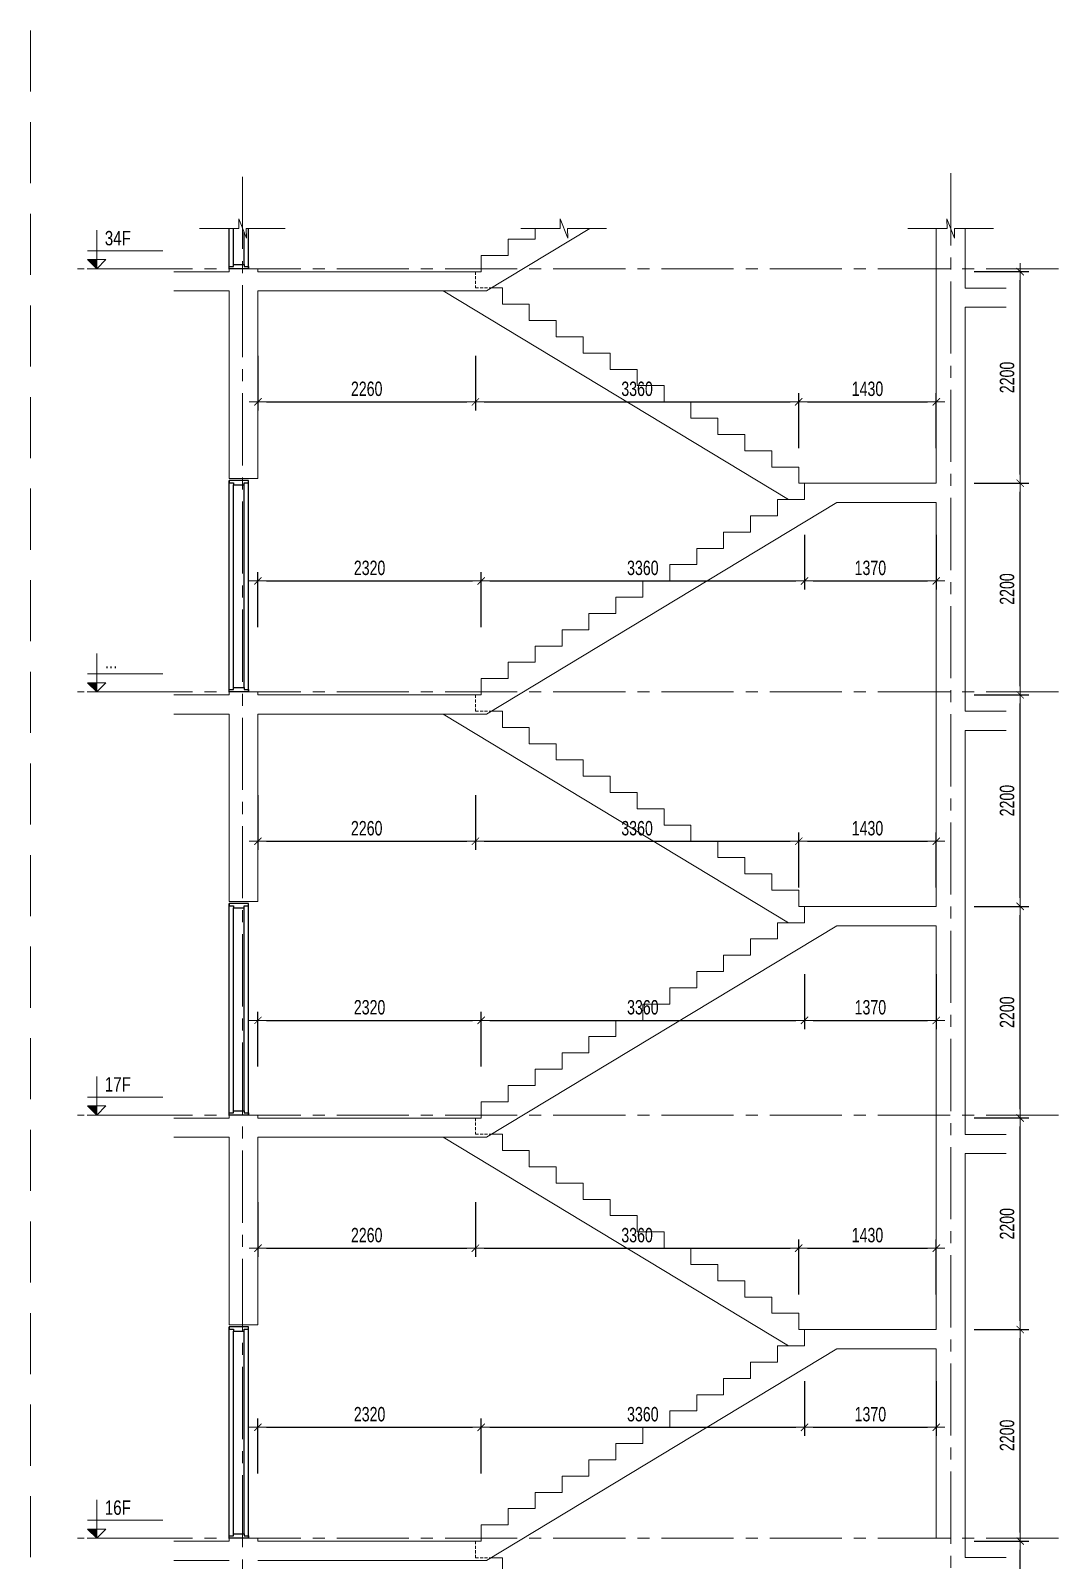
# Model space of a CAD drawing. Header units: millimetres. Extents: x -179076 to 85149, y -28646 to 38481.
# Drawn here: x 31618 to 42300, y -10953 to 4954 of the extents above; entities that cross this region are included whole.
import ezdxf

# ---------------------------------------------------------------- set-up
doc = ezdxf.new("R2010")
doc.units = ezdxf.units.MM
doc.linetypes.add('CENTER2', pattern=[1.125, 0.75, -0.125, 0.125, -0.125])
doc.linetypes.add('HIDDEN2', pattern=[4.7625, 3.175, -1.5875])
doc.layers.get('Defpoints').update_dxf_attribs({"color": 151, "lineweight": 9})
doc.layers.add('A-DOOR', color=4, linetype='Continuous')
doc.layers.add('DOOR', color=4, linetype='Continuous')
for name, color, linetype, lineweight in [('NDC_S_ANNO', 7, 'Continuous', 20), ('NDC_S_AXIS', 5, 'CENTER2', 13), ('NDC_S_CONTINUOUS', 3, 'Continuous', 20), ('NDC_S_DIM', 1, 'Continuous', 15), ('NDC_S_HIDDEN', 8, 'HIDDEN2', 13), ('NDC_S_SLAB', 2, 'Continuous', 20), ('NDC_S_SYMBOL', 1, 'Continuous', 15), ('NDC_S_TEXT SYMBOL', 7, 'Continuous', 20), ('NDC_S_VN TEXT', 7, 'Continuous', 20)]:
    doc.layers.add(name, color=color, linetype=linetype, lineweight=lineweight)
doc.styles.add('NDC_ANNO', font='', dxfattribs={"width": 0.8})
doc.styles.add('NDC_DIM', font='', dxfattribs={"width": 0.75})
doc.styles.get('NDC_ANNO').set_extended_font_data('Dotum')
doc.styles.get('NDC_DIM').set_extended_font_data('Dotum')
doc.dimstyles.new('NDC_dim_60', dxfattribs={"dimscale": 60, "dimtxt": 2.5, "dimasz": 1.5, "dimexe": 1.5, "dimexo": 2.5, "dimgap": 1, "dimtad": 1, "dimdec": 0, "dimzin": 0, "dimdsep": 46, "dimtxsty": 'NDC_DIM', "dimblk": 'DIMMARK', "dimcen": 0.09, "dimdle": 1.2, "dimclrd": 1, "dimclre": 1, "dimclrt": 3, "dimadec": 0, "dimazin": 0, "dimtfac": 1, "dimtdec": 0, "dimtix": 1, "dimtofl": 0, "dimtmove": 0, "dimatfit": 3, "dimfxl": 8, "dimfxlon": 1, "dimtolj": 1, "dimtzin": 0, "dimarcsym": 0})

# ---------------------------------------------------------------- blocks, each defined once
blk = doc.blocks.new('X-SECTION-2$0$X-SEC-DOO2')
at = {"layer": 'A-DOOR'}
for p, q in [((41976, 101972), (41976, 104172)), ((42021, 102017), (42021, 104127)), ((42131, 102017), (42131, 104127)), ((42176, 101972), (42176, 104172))]:
    blk.add_line(p, q, dxfattribs=at)
for points in [[(41976, 104172), (41976, 104147), (42021, 104147), (42021, 104127), (42131, 104127), (42131, 104147), (42176, 104147), (42176, 104172)], [(41976, 101972), (41976, 101997), (42021, 101997), (42021, 102017), (42131, 102017), (42131, 101997), (42176, 101997), (42176, 101972)]]:
    blk.add_lwpolyline(points, close=True, dxfattribs=at)
at = {"layer": 'Defpoints'}
blk.add_line((41976, 104192), (42176, 104192), dxfattribs=at)
blk = doc.blocks.new('kata_block_CT')
at = {"layer": 'NDC_S_ANNO'}
blk.add_hatch(color=3, dxfattribs=at).paths.add_polyline_path([(0, 1.6), (-1.61, 1.6), (0, 0)])
at = {"layer": 'NDC_S_ANNO', "ltscale": 50}
h = blk.add_hatch(dxfattribs=at)
h.set_pattern_fill('ANSI31', color=256, scale=1.406, style=0)
h.paths.add_polyline_path([(0, 1.6), (0, 0), (1.61, 1.6)])
for p, q in [((-1.59, 3.14), (11.47, 3.14)), ((11.56, 0), (-1.64, 0))]:
    blk.add_line(p, q, dxfattribs=at)
for points in [[(0, 6.69), (0, 0)], [(0, 0), (-1.61, 1.6), (0, 1.6)], [(0, 0), (1.61, 1.6), (0, 1.6)]]:
    blk.add_lwpolyline(points, dxfattribs=at)
at = {"layer": 'NDC_S_ANNO', "color": 8, "ltscale": 50}
blk.add_lwpolyline([(0, 0), (-1.61, 1.6), (0, 1.6)], dxfattribs=at)
at = {"layer": 'NDC_S_TEXT SYMBOL', "color": 3, "style": 'NDC_ANNO', "width": 0.8}
blk.add_attdef('CT', (1.41, 4.07), '', height=2.5, dxfattribs=at)
blk = doc.blocks.new('DIMMARK')
at = {"layer": 'NDC_S_DIM', "color": 1}
blk.add_line((-1.5, 0), (1, 0), dxfattribs=at)
at = {"layer": 'NDC_S_DIM', "color": 2, "const_width": 0.1}
blk.add_lwpolyline([(-0.42, -0.42), (0.42, 0.42)], dxfattribs=at)
blk = doc.blocks.new('*D374')
at = {"layer": 'Defpoints', "color": 0, "transparency": 16777216}
for p in [(36241, -10753), (33981, -10953), (36241, -12147)]:
    blk.add_point(p, dxfattribs=at)
at = {"layer": 'NDC_S_DIM', "color": 1, "lineweight": -2, "transparency": 16777216}
for p, q in [((33981, -11667), (33981, -12237)), ((36241, -11667), (36241, -12237)), ((34071, -12147), (36151, -12147))]:
    blk.add_line(p, q, dxfattribs=at)
at = {"layer": 'NDC_S_DIM', "color": 1, "lineweight": -2, "transparency": 16777216, "xscale": 90, "yscale": 90, "zscale": 90, "rotation": 180}
blk.add_blockref('DIMMARK', (33981, -12147), dxfattribs=at)
at = {"layer": 'NDC_S_DIM', "color": 1, "lineweight": -2, "transparency": 16777216, "xscale": 90, "yscale": 90, "zscale": 90}
blk.add_blockref('DIMMARK', (36241, -12147), dxfattribs=at)
at = {"layer": 'NDC_S_DIM', "color": 3, "transparency": 16777216, "insert": (35111, -12012), "char_height": 150, "attachment_point": 5, "style": 'NDC_DIM'}
blk.add_mtext('\\A1;2260', dxfattribs=at)
blk = doc.blocks.new('*D375')
at = {"layer": 'Defpoints', "color": 0, "transparency": 16777216}
for p in [(36241, -10753), (39601, -12147), (39601, -13017)]:
    blk.add_point(p, dxfattribs=at)
at = {"layer": 'NDC_S_DIM', "color": 1, "lineweight": -2, "transparency": 16777216}
for p, q in [((36241, -11667), (36241, -12237)), ((39601, -12627), (39601, -12057)), ((36331, -12147), (39511, -12147))]:
    blk.add_line(p, q, dxfattribs=at)
at = {"layer": 'NDC_S_DIM', "color": 1, "lineweight": -2, "transparency": 16777216, "xscale": 90, "yscale": 90, "zscale": 90, "rotation": 180}
blk.add_blockref('DIMMARK', (36241, -12147), dxfattribs=at)
at = {"layer": 'NDC_S_DIM', "color": 1, "lineweight": -2, "transparency": 16777216, "xscale": 90, "yscale": 90, "zscale": 90}
blk.add_blockref('DIMMARK', (39601, -12147), dxfattribs=at)
at = {"layer": 'NDC_S_DIM', "color": 3, "transparency": 16777216, "insert": (37921, -12012), "char_height": 150, "attachment_point": 5, "style": 'NDC_DIM'}
blk.add_mtext('\\A1;3360', dxfattribs=at)
blk = doc.blocks.new('*D377')
at = {"layer": 'Defpoints', "color": 0, "transparency": 16777216}
for p in [(36301, -9569), (33981, -10753), (36301, -10753)]:
    blk.add_point(p, dxfattribs=at)
at = {"layer": 'NDC_S_DIM', "color": 1, "lineweight": -2, "transparency": 16777216}
for p, q in [((33981, -10049), (33981, -9479)), ((36301, -10049), (36301, -9479)), ((34071, -9569), (36211, -9569))]:
    blk.add_line(p, q, dxfattribs=at)
at = {"layer": 'NDC_S_DIM', "color": 1, "lineweight": -2, "transparency": 16777216, "xscale": 90, "yscale": 90, "zscale": 90, "rotation": 180}
blk.add_blockref('DIMMARK', (33981, -9569), dxfattribs=at)
at = {"layer": 'NDC_S_DIM', "color": 1, "lineweight": -2, "transparency": 16777216, "xscale": 90, "yscale": 90, "zscale": 90}
blk.add_blockref('DIMMARK', (36301, -9569), dxfattribs=at)
at = {"layer": 'NDC_S_DIM', "color": 3, "transparency": 16777216, "insert": (35141, -9434), "char_height": 150, "attachment_point": 5, "style": 'NDC_DIM'}
blk.add_mtext('\\A1;2320', dxfattribs=at)
blk = doc.blocks.new('*D378')
at = {"layer": 'Defpoints', "color": 0, "transparency": 16777216}
for p in [(39661, -8723), (39661, -9569), (36301, -10753)]:
    blk.add_point(p, dxfattribs=at)
at = {"layer": 'NDC_S_DIM', "color": 1, "lineweight": -2, "transparency": 16777216}
for p, q in [((39661, -9089), (39661, -9659)), ((36301, -10049), (36301, -9479)), ((36391, -9569), (39571, -9569))]:
    blk.add_line(p, q, dxfattribs=at)
at = {"layer": 'NDC_S_DIM', "color": 1, "lineweight": -2, "transparency": 16777216, "xscale": 90, "yscale": 90, "zscale": 90, "rotation": 180}
blk.add_blockref('DIMMARK', (36301, -9569), dxfattribs=at)
at = {"layer": 'NDC_S_DIM', "color": 1, "lineweight": -2, "transparency": 16777216, "xscale": 90, "yscale": 90, "zscale": 90}
blk.add_blockref('DIMMARK', (39661, -9569), dxfattribs=at)
at = {"layer": 'NDC_S_DIM', "color": 3, "transparency": 16777216, "insert": (37981, -9434), "char_height": 150, "attachment_point": 5, "style": 'NDC_DIM'}
blk.add_mtext('\\A1;3360', dxfattribs=at)
blk = doc.blocks.new('*D379')
at = {"layer": 'Defpoints', "color": 0, "transparency": 16777216}
for p in [(39661, -8723), (41031, -8753), (41031, -9569)]:
    blk.add_point(p, dxfattribs=at)
at = {"layer": 'NDC_S_DIM', "color": 1, "lineweight": -2, "transparency": 16777216}
for p, q in [((39661, -9089), (39661, -9659)), ((41031, -9089), (41031, -9659)), ((39751, -9569), (40941, -9569))]:
    blk.add_line(p, q, dxfattribs=at)
at = {"layer": 'NDC_S_DIM', "color": 1, "lineweight": -2, "transparency": 16777216, "xscale": 90, "yscale": 90, "zscale": 90, "rotation": 180}
blk.add_blockref('DIMMARK', (39661, -9569), dxfattribs=at)
at = {"layer": 'NDC_S_DIM', "color": 1, "lineweight": -2, "transparency": 16777216, "xscale": 90, "yscale": 90, "zscale": 90}
blk.add_blockref('DIMMARK', (41031, -9569), dxfattribs=at)
at = {"layer": 'NDC_S_DIM', "color": 3, "transparency": 16777216, "insert": (40346, -9434), "char_height": 150, "attachment_point": 5, "style": 'NDC_DIM'}
blk.add_mtext('\\A1;1370', dxfattribs=at)
blk = doc.blocks.new('*D380')
at = {"layer": 'Defpoints', "color": 0, "transparency": 16777216}
for p in [(33981, -6553), (36241, -6523), (36241, -7707)]:
    blk.add_point(p, dxfattribs=at)
at = {"layer": 'NDC_S_DIM', "color": 1, "lineweight": -2, "transparency": 16777216}
for p, q in [((33981, -7227), (33981, -7797)), ((36241, -7227), (36241, -7797)), ((34071, -7707), (36151, -7707))]:
    blk.add_line(p, q, dxfattribs=at)
at = {"layer": 'NDC_S_DIM', "color": 1, "lineweight": -2, "transparency": 16777216, "xscale": 90, "yscale": 90, "zscale": 90, "rotation": 180}
blk.add_blockref('DIMMARK', (33981, -7707), dxfattribs=at)
at = {"layer": 'NDC_S_DIM', "color": 1, "lineweight": -2, "transparency": 16777216, "xscale": 90, "yscale": 90, "zscale": 90}
blk.add_blockref('DIMMARK', (36241, -7707), dxfattribs=at)
at = {"layer": 'NDC_S_DIM', "color": 3, "transparency": 16777216, "insert": (35111, -7572), "char_height": 150, "attachment_point": 5, "style": 'NDC_DIM'}
blk.add_mtext('\\A1;2260', dxfattribs=at)
blk = doc.blocks.new('*D381')
at = {"layer": 'Defpoints', "color": 0, "transparency": 16777216}
for p in [(36241, -6523), (39601, -7707), (39601, -8553)]:
    blk.add_point(p, dxfattribs=at)
at = {"layer": 'NDC_S_DIM', "color": 1, "lineweight": -2, "transparency": 16777216}
for p, q in [((36241, -7227), (36241, -7797)), ((39601, -8187), (39601, -7617)), ((36331, -7707), (39511, -7707))]:
    blk.add_line(p, q, dxfattribs=at)
at = {"layer": 'NDC_S_DIM', "color": 1, "lineweight": -2, "transparency": 16777216, "xscale": 90, "yscale": 90, "zscale": 90, "rotation": 180}
blk.add_blockref('DIMMARK', (36241, -7707), dxfattribs=at)
at = {"layer": 'NDC_S_DIM', "color": 1, "lineweight": -2, "transparency": 16777216, "xscale": 90, "yscale": 90, "zscale": 90}
blk.add_blockref('DIMMARK', (39601, -7707), dxfattribs=at)
at = {"layer": 'NDC_S_DIM', "color": 3, "transparency": 16777216, "insert": (37921, -7572), "char_height": 150, "attachment_point": 5, "style": 'NDC_DIM'}
blk.add_mtext('\\A1;3360', dxfattribs=at)
blk = doc.blocks.new('*D382')
at = {"layer": 'Defpoints', "color": 0, "transparency": 16777216}
for p in [(41031, -7707), (39601, -8553), (41031, -8553)]:
    blk.add_point(p, dxfattribs=at)
at = {"layer": 'NDC_S_DIM', "color": 1, "lineweight": -2, "transparency": 16777216}
for p, q in [((39601, -8187), (39601, -7617)), ((41031, -8187), (41031, -7617)), ((39691, -7707), (40941, -7707))]:
    blk.add_line(p, q, dxfattribs=at)
at = {"layer": 'NDC_S_DIM', "color": 1, "lineweight": -2, "transparency": 16777216, "xscale": 90, "yscale": 90, "zscale": 90, "rotation": 180}
blk.add_blockref('DIMMARK', (39601, -7707), dxfattribs=at)
at = {"layer": 'NDC_S_DIM', "color": 1, "lineweight": -2, "transparency": 16777216, "xscale": 90, "yscale": 90, "zscale": 90}
blk.add_blockref('DIMMARK', (41031, -7707), dxfattribs=at)
at = {"layer": 'NDC_S_DIM', "color": 3, "transparency": 16777216, "insert": (40316, -7572), "char_height": 150, "attachment_point": 5, "style": 'NDC_DIM'}
blk.add_mtext('\\A1;1430', dxfattribs=at)
blk = doc.blocks.new('*D404')
at = {"layer": 'Defpoints', "color": 0, "transparency": 16777216}
for p in [(36301, -5338), (33981, -6353), (36301, -6353)]:
    blk.add_point(p, dxfattribs=at)
at = {"layer": 'NDC_S_DIM', "color": 1, "lineweight": -2, "transparency": 16777216}
for p, q in [((33981, -5818), (33981, -5248)), ((36301, -5818), (36301, -5248)), ((34071, -5338), (36211, -5338))]:
    blk.add_line(p, q, dxfattribs=at)
at = {"layer": 'NDC_S_DIM', "color": 1, "lineweight": -2, "transparency": 16777216, "xscale": 90, "yscale": 90, "zscale": 90, "rotation": 180}
blk.add_blockref('DIMMARK', (33981, -5338), dxfattribs=at)
at = {"layer": 'NDC_S_DIM', "color": 1, "lineweight": -2, "transparency": 16777216, "xscale": 90, "yscale": 90, "zscale": 90}
blk.add_blockref('DIMMARK', (36301, -5338), dxfattribs=at)
at = {"layer": 'NDC_S_DIM', "color": 3, "transparency": 16777216, "insert": (35141, -5203), "char_height": 150, "attachment_point": 5, "style": 'NDC_DIM'}
blk.add_mtext('\\A1;2320', dxfattribs=at)
blk = doc.blocks.new('*D405')
at = {"layer": 'Defpoints', "color": 0, "transparency": 16777216}
for p in [(39661, -4323), (39661, -5338), (36301, -6353)]:
    blk.add_point(p, dxfattribs=at)
at = {"layer": 'NDC_S_DIM', "color": 1, "lineweight": -2, "transparency": 16777216}
for p, q in [((39661, -4858), (39661, -5428)), ((36301, -5818), (36301, -5248)), ((36391, -5338), (39571, -5338))]:
    blk.add_line(p, q, dxfattribs=at)
at = {"layer": 'NDC_S_DIM', "color": 1, "lineweight": -2, "transparency": 16777216, "xscale": 90, "yscale": 90, "zscale": 90, "rotation": 180}
blk.add_blockref('DIMMARK', (36301, -5338), dxfattribs=at)
at = {"layer": 'NDC_S_DIM', "color": 1, "lineweight": -2, "transparency": 16777216, "xscale": 90, "yscale": 90, "zscale": 90}
blk.add_blockref('DIMMARK', (39661, -5338), dxfattribs=at)
at = {"layer": 'NDC_S_DIM', "color": 3, "transparency": 16777216, "insert": (37981, -5203), "char_height": 150, "attachment_point": 5, "style": 'NDC_DIM'}
blk.add_mtext('\\A1;3360', dxfattribs=at)
blk = doc.blocks.new('*D406')
at = {"layer": 'Defpoints', "color": 0, "transparency": 16777216}
for p in [(39661, -4323), (41031, -4353), (41031, -5338)]:
    blk.add_point(p, dxfattribs=at)
at = {"layer": 'NDC_S_DIM', "color": 1, "lineweight": -2, "transparency": 16777216}
for p, q in [((39661, -4858), (39661, -5428)), ((41031, -4858), (41031, -5428)), ((39751, -5338), (40941, -5338))]:
    blk.add_line(p, q, dxfattribs=at)
at = {"layer": 'NDC_S_DIM', "color": 1, "lineweight": -2, "transparency": 16777216, "xscale": 90, "yscale": 90, "zscale": 90, "rotation": 180}
blk.add_blockref('DIMMARK', (39661, -5338), dxfattribs=at)
at = {"layer": 'NDC_S_DIM', "color": 1, "lineweight": -2, "transparency": 16777216, "xscale": 90, "yscale": 90, "zscale": 90}
blk.add_blockref('DIMMARK', (41031, -5338), dxfattribs=at)
at = {"layer": 'NDC_S_DIM', "color": 3, "transparency": 16777216, "insert": (40346, -5203), "char_height": 150, "attachment_point": 5, "style": 'NDC_DIM'}
blk.add_mtext('\\A1;1370', dxfattribs=at)
blk = doc.blocks.new('*D407')
at = {"layer": 'Defpoints', "color": 0, "transparency": 16777216}
for p in [(33981, -2153), (36241, -2123), (36241, -3476)]:
    blk.add_point(p, dxfattribs=at)
at = {"layer": 'NDC_S_DIM', "color": 1, "lineweight": -2, "transparency": 16777216}
for p, q in [((33981, -2996), (33981, -3566)), ((36241, -2996), (36241, -3566)), ((34071, -3476), (36151, -3476))]:
    blk.add_line(p, q, dxfattribs=at)
at = {"layer": 'NDC_S_DIM', "color": 1, "lineweight": -2, "transparency": 16777216, "xscale": 90, "yscale": 90, "zscale": 90, "rotation": 180}
blk.add_blockref('DIMMARK', (33981, -3476), dxfattribs=at)
at = {"layer": 'NDC_S_DIM', "color": 1, "lineweight": -2, "transparency": 16777216, "xscale": 90, "yscale": 90, "zscale": 90}
blk.add_blockref('DIMMARK', (36241, -3476), dxfattribs=at)
at = {"layer": 'NDC_S_DIM', "color": 3, "transparency": 16777216, "insert": (35111, -3341), "char_height": 150, "attachment_point": 5, "style": 'NDC_DIM'}
blk.add_mtext('\\A1;2260', dxfattribs=at)
blk = doc.blocks.new('*D408')
at = {"layer": 'Defpoints', "color": 0, "transparency": 16777216}
for p in [(36241, -2123), (39601, -3476), (39601, -4153)]:
    blk.add_point(p, dxfattribs=at)
at = {"layer": 'NDC_S_DIM', "color": 1, "lineweight": -2, "transparency": 16777216}
for p, q in [((36241, -2996), (36241, -3566)), ((36331, -3476), (39511, -3476)), ((39601, -3956), (39601, -3386))]:
    blk.add_line(p, q, dxfattribs=at)
at = {"layer": 'NDC_S_DIM', "color": 1, "lineweight": -2, "transparency": 16777216, "xscale": 90, "yscale": 90, "zscale": 90, "rotation": 180}
blk.add_blockref('DIMMARK', (36241, -3476), dxfattribs=at)
at = {"layer": 'NDC_S_DIM', "color": 1, "lineweight": -2, "transparency": 16777216, "xscale": 90, "yscale": 90, "zscale": 90}
blk.add_blockref('DIMMARK', (39601, -3476), dxfattribs=at)
at = {"layer": 'NDC_S_DIM', "color": 3, "transparency": 16777216, "insert": (37921, -3341), "char_height": 150, "attachment_point": 5, "style": 'NDC_DIM'}
blk.add_mtext('\\A1;3360', dxfattribs=at)
blk = doc.blocks.new('*D409')
at = {"layer": 'Defpoints', "color": 0, "transparency": 16777216}
for p in [(41031, -3476), (39601, -4153), (41031, -4153)]:
    blk.add_point(p, dxfattribs=at)
at = {"layer": 'NDC_S_DIM', "color": 1, "lineweight": -2, "transparency": 16777216}
for p, q in [((39601, -3956), (39601, -3386)), ((39691, -3476), (40941, -3476)), ((41031, -3956), (41031, -3386))]:
    blk.add_line(p, q, dxfattribs=at)
at = {"layer": 'NDC_S_DIM', "color": 1, "lineweight": -2, "transparency": 16777216, "xscale": 90, "yscale": 90, "zscale": 90, "rotation": 180}
blk.add_blockref('DIMMARK', (39601, -3476), dxfattribs=at)
at = {"layer": 'NDC_S_DIM', "color": 1, "lineweight": -2, "transparency": 16777216, "xscale": 90, "yscale": 90, "zscale": 90}
blk.add_blockref('DIMMARK', (41031, -3476), dxfattribs=at)
at = {"layer": 'NDC_S_DIM', "color": 3, "transparency": 16777216, "insert": (40316, -3341), "char_height": 150, "attachment_point": 5, "style": 'NDC_DIM'}
blk.add_mtext('\\A1;1430', dxfattribs=at)
blk = doc.blocks.new('*D410')
at = {"layer": 'Defpoints', "color": 0, "transparency": 16777216}
for p in [(36301, -769), (33981, -1953), (36301, -1953)]:
    blk.add_point(p, dxfattribs=at)
at = {"layer": 'NDC_S_DIM', "color": 1, "lineweight": -2, "transparency": 16777216}
for p, q in [((33981, -1249), (33981, -679)), ((34071, -769), (36211, -769)), ((36301, -1249), (36301, -679))]:
    blk.add_line(p, q, dxfattribs=at)
at = {"layer": 'NDC_S_DIM', "color": 1, "lineweight": -2, "transparency": 16777216, "xscale": 90, "yscale": 90, "zscale": 90, "rotation": 180}
blk.add_blockref('DIMMARK', (33981, -769), dxfattribs=at)
at = {"layer": 'NDC_S_DIM', "color": 1, "lineweight": -2, "transparency": 16777216, "xscale": 90, "yscale": 90, "zscale": 90}
blk.add_blockref('DIMMARK', (36301, -769), dxfattribs=at)
at = {"layer": 'NDC_S_DIM', "color": 3, "transparency": 16777216, "insert": (35141, -634), "char_height": 150, "attachment_point": 5, "style": 'NDC_DIM'}
blk.add_mtext('\\A1;2320', dxfattribs=at)
blk = doc.blocks.new('*D411')
at = {"layer": 'Defpoints', "color": 0, "transparency": 16777216}
for p in [(39661, 77), (39661, -769), (36301, -1953)]:
    blk.add_point(p, dxfattribs=at)
at = {"layer": 'NDC_S_DIM', "color": 1, "lineweight": -2, "transparency": 16777216}
for p, q in [((39661, -289), (39661, -859)), ((36301, -1249), (36301, -679)), ((36391, -769), (39571, -769))]:
    blk.add_line(p, q, dxfattribs=at)
at = {"layer": 'NDC_S_DIM', "color": 1, "lineweight": -2, "transparency": 16777216, "xscale": 90, "yscale": 90, "zscale": 90, "rotation": 180}
blk.add_blockref('DIMMARK', (36301, -769), dxfattribs=at)
at = {"layer": 'NDC_S_DIM', "color": 1, "lineweight": -2, "transparency": 16777216, "xscale": 90, "yscale": 90, "zscale": 90}
blk.add_blockref('DIMMARK', (39661, -769), dxfattribs=at)
at = {"layer": 'NDC_S_DIM', "color": 3, "transparency": 16777216, "insert": (37981, -634), "char_height": 150, "attachment_point": 5, "style": 'NDC_DIM'}
blk.add_mtext('\\A1;3360', dxfattribs=at)
blk = doc.blocks.new('*D412')
at = {"layer": 'Defpoints', "color": 0, "transparency": 16777216}
for p in [(39661, 77), (41031, 47), (41031, -769)]:
    blk.add_point(p, dxfattribs=at)
at = {"layer": 'NDC_S_DIM', "color": 1, "lineweight": -2, "transparency": 16777216}
for p, q in [((39661, -289), (39661, -859)), ((41031, -289), (41031, -859)), ((39751, -769), (40941, -769))]:
    blk.add_line(p, q, dxfattribs=at)
at = {"layer": 'NDC_S_DIM', "color": 1, "lineweight": -2, "transparency": 16777216, "xscale": 90, "yscale": 90, "zscale": 90, "rotation": 180}
blk.add_blockref('DIMMARK', (39661, -769), dxfattribs=at)
at = {"layer": 'NDC_S_DIM', "color": 1, "lineweight": -2, "transparency": 16777216, "xscale": 90, "yscale": 90, "zscale": 90}
blk.add_blockref('DIMMARK', (41031, -769), dxfattribs=at)
at = {"layer": 'NDC_S_DIM', "color": 3, "transparency": 16777216, "insert": (40346, -634), "char_height": 150, "attachment_point": 5, "style": 'NDC_DIM'}
blk.add_mtext('\\A1;1370', dxfattribs=at)
blk = doc.blocks.new('*D413')
at = {"layer": 'Defpoints', "color": 0, "transparency": 16777216}
for p in [(33981, 2247), (36241, 2277), (36241, 1093)]:
    blk.add_point(p, dxfattribs=at)
at = {"layer": 'NDC_S_DIM', "color": 1, "lineweight": -2, "transparency": 16777216}
for p, q in [((33981, 1573), (33981, 1003)), ((36241, 1573), (36241, 1003)), ((34071, 1093), (36151, 1093))]:
    blk.add_line(p, q, dxfattribs=at)
at = {"layer": 'NDC_S_DIM', "color": 1, "lineweight": -2, "transparency": 16777216, "xscale": 90, "yscale": 90, "zscale": 90, "rotation": 180}
blk.add_blockref('DIMMARK', (33981, 1093), dxfattribs=at)
at = {"layer": 'NDC_S_DIM', "color": 1, "lineweight": -2, "transparency": 16777216, "xscale": 90, "yscale": 90, "zscale": 90}
blk.add_blockref('DIMMARK', (36241, 1093), dxfattribs=at)
at = {"layer": 'NDC_S_DIM', "color": 3, "transparency": 16777216, "insert": (35111, 1228), "char_height": 150, "attachment_point": 5, "style": 'NDC_DIM'}
blk.add_mtext('\\A1;2260', dxfattribs=at)
blk = doc.blocks.new('*D414')
at = {"layer": 'Defpoints', "color": 0, "transparency": 16777216}
for p in [(36241, 2277), (39601, 1093), (39601, 247)]:
    blk.add_point(p, dxfattribs=at)
at = {"layer": 'NDC_S_DIM', "color": 1, "lineweight": -2, "transparency": 16777216}
for p, q in [((36241, 1573), (36241, 1003)), ((39601, 613), (39601, 1183)), ((36331, 1093), (39511, 1093))]:
    blk.add_line(p, q, dxfattribs=at)
at = {"layer": 'NDC_S_DIM', "color": 1, "lineweight": -2, "transparency": 16777216, "xscale": 90, "yscale": 90, "zscale": 90, "rotation": 180}
blk.add_blockref('DIMMARK', (36241, 1093), dxfattribs=at)
at = {"layer": 'NDC_S_DIM', "color": 1, "lineweight": -2, "transparency": 16777216, "xscale": 90, "yscale": 90, "zscale": 90}
blk.add_blockref('DIMMARK', (39601, 1093), dxfattribs=at)
at = {"layer": 'NDC_S_DIM', "color": 3, "transparency": 16777216, "insert": (37921, 1228), "char_height": 150, "attachment_point": 5, "style": 'NDC_DIM'}
blk.add_mtext('\\A1;3360', dxfattribs=at)
blk = doc.blocks.new('*D415')
at = {"layer": 'Defpoints', "color": 0, "transparency": 16777216}
for p in [(41031, 1093), (39601, 247), (41031, 247)]:
    blk.add_point(p, dxfattribs=at)
at = {"layer": 'NDC_S_DIM', "color": 1, "lineweight": -2, "transparency": 16777216}
for p, q in [((39601, 613), (39601, 1183)), ((41031, 613), (41031, 1183)), ((39691, 1093), (40941, 1093))]:
    blk.add_line(p, q, dxfattribs=at)
at = {"layer": 'NDC_S_DIM', "color": 1, "lineweight": -2, "transparency": 16777216, "xscale": 90, "yscale": 90, "zscale": 90, "rotation": 180}
blk.add_blockref('DIMMARK', (39601, 1093), dxfattribs=at)
at = {"layer": 'NDC_S_DIM', "color": 1, "lineweight": -2, "transparency": 16777216, "xscale": 90, "yscale": 90, "zscale": 90}
blk.add_blockref('DIMMARK', (41031, 1093), dxfattribs=at)
at = {"layer": 'NDC_S_DIM', "color": 3, "transparency": 16777216, "insert": (40316, 1228), "char_height": 150, "attachment_point": 5, "style": 'NDC_DIM'}
blk.add_mtext('\\A1;1430', dxfattribs=at)
blk = doc.blocks.new('*D279')
at = {"layer": 'Defpoints', "color": 0, "transparency": 16777216}
for p in [(36301, -10753), (41903, -10753), (39601, -13017)]:
    blk.add_point(p, dxfattribs=at)
at = {"layer": 'NDC_S_DIM', "color": 1, "lineweight": -2, "transparency": 16777216}
for p, q in [((41423, -10753), (41993, -10753)), ((41903, -12927), (41903, -10843)), ((41423, -13017), (41993, -13017))]:
    blk.add_line(p, q, dxfattribs=at)
at = {"layer": 'NDC_S_DIM', "color": 1, "lineweight": -2, "transparency": 16777216, "xscale": 90, "yscale": 90, "zscale": 90}
for p, rotation in [((41903, -10753), 90), ((41903, -13017), 270)]:
    blk.add_blockref('DIMMARK', p, dxfattribs=dict(at, rotation=rotation))
at = {"layer": 'NDC_S_DIM', "color": 3, "transparency": 16777216, "insert": (41767, -11885), "char_height": 150, "attachment_point": 5, "rotation": 90, "style": 'NDC_DIM'}
blk.add_mtext('\\A1;2264', dxfattribs=at)
blk = doc.blocks.new('*D280')
at = {"layer": 'Defpoints', "color": 0, "transparency": 16777216}
for p in [(39601, -8553), (41903, -8553), (36301, -10753)]:
    blk.add_point(p, dxfattribs=at)
at = {"layer": 'NDC_S_DIM', "color": 1, "lineweight": -2, "transparency": 16777216}
for p, q in [((41423, -8553), (41993, -8553)), ((41903, -10663), (41903, -8643)), ((41423, -10753), (41993, -10753))]:
    blk.add_line(p, q, dxfattribs=at)
at = {"layer": 'NDC_S_DIM', "color": 1, "lineweight": -2, "transparency": 16777216, "xscale": 90, "yscale": 90, "zscale": 90}
for p, rotation in [((41903, -8553), 90), ((41903, -10753), 270)]:
    blk.add_blockref('DIMMARK', p, dxfattribs=dict(at, rotation=rotation))
at = {"layer": 'NDC_S_DIM', "color": 3, "transparency": 16777216, "insert": (41767, -9653), "char_height": 150, "attachment_point": 5, "rotation": 90, "style": 'NDC_DIM'}
blk.add_mtext('\\A1;2200', dxfattribs=at)
blk = doc.blocks.new('*D281')
at = {"layer": 'Defpoints', "color": 0, "transparency": 16777216}
for p in [(36301, -6353), (41903, -6353), (39601, -8553)]:
    blk.add_point(p, dxfattribs=at)
at = {"layer": 'NDC_S_DIM', "color": 1, "lineweight": -2, "transparency": 16777216}
for p, q in [((41423, -6353), (41993, -6353)), ((41903, -8463), (41903, -6443)), ((41423, -8553), (41993, -8553))]:
    blk.add_line(p, q, dxfattribs=at)
at = {"layer": 'NDC_S_DIM', "color": 1, "lineweight": -2, "transparency": 16777216, "xscale": 90, "yscale": 90, "zscale": 90}
for p, rotation in [((41903, -6353), 90), ((41903, -8553), 270)]:
    blk.add_blockref('DIMMARK', p, dxfattribs=dict(at, rotation=rotation))
at = {"layer": 'NDC_S_DIM', "color": 3, "transparency": 16777216, "insert": (41767, -7453), "char_height": 150, "attachment_point": 5, "rotation": 90, "style": 'NDC_DIM'}
blk.add_mtext('\\A1;2200', dxfattribs=at)
blk = doc.blocks.new('*D282')
at = {"layer": 'Defpoints', "color": 0, "transparency": 16777216}
for p in [(39601, -4153), (41903, -4153), (36301, -6353)]:
    blk.add_point(p, dxfattribs=at)
at = {"layer": 'NDC_S_DIM', "color": 1, "lineweight": -2, "transparency": 16777216}
for p, q in [((41423, -4153), (41993, -4153)), ((41903, -6263), (41903, -4243)), ((41423, -6353), (41993, -6353))]:
    blk.add_line(p, q, dxfattribs=at)
at = {"layer": 'NDC_S_DIM', "color": 1, "lineweight": -2, "transparency": 16777216, "xscale": 90, "yscale": 90, "zscale": 90}
for p, rotation in [((41903, -4153), 90), ((41903, -6353), 270)]:
    blk.add_blockref('DIMMARK', p, dxfattribs=dict(at, rotation=rotation))
at = {"layer": 'NDC_S_DIM', "color": 3, "transparency": 16777216, "insert": (41767, -5253), "char_height": 150, "attachment_point": 5, "rotation": 90, "style": 'NDC_DIM'}
blk.add_mtext('\\A1;2200', dxfattribs=at)
blk = doc.blocks.new('*D283')
at = {"layer": 'Defpoints', "color": 0, "transparency": 16777216}
for p in [(36301, -1953), (41903, -1953), (39601, -4153)]:
    blk.add_point(p, dxfattribs=at)
at = {"layer": 'NDC_S_DIM', "color": 1, "lineweight": -2, "transparency": 16777216}
for p, q in [((41423, -1953), (41993, -1953)), ((41903, -4063), (41903, -2043)), ((41423, -4153), (41993, -4153))]:
    blk.add_line(p, q, dxfattribs=at)
at = {"layer": 'NDC_S_DIM', "color": 1, "lineweight": -2, "transparency": 16777216, "xscale": 90, "yscale": 90, "zscale": 90}
for p, rotation in [((41903, -1953), 90), ((41903, -4153), 270)]:
    blk.add_blockref('DIMMARK', p, dxfattribs=dict(at, rotation=rotation))
at = {"layer": 'NDC_S_DIM', "color": 3, "transparency": 16777216, "insert": (41767, -3053), "char_height": 150, "attachment_point": 5, "rotation": 90, "style": 'NDC_DIM'}
blk.add_mtext('\\A1;2200', dxfattribs=at)
blk = doc.blocks.new('*D284')
at = {"layer": 'Defpoints', "color": 0, "transparency": 16777216}
for p in [(39601, 247), (41903, 247), (36301, -1953)]:
    blk.add_point(p, dxfattribs=at)
at = {"layer": 'NDC_S_DIM', "color": 1, "lineweight": -2, "transparency": 16777216}
for p, q in [((41423, 247), (41993, 247)), ((41903, -1863), (41903, 157)), ((41423, -1953), (41993, -1953))]:
    blk.add_line(p, q, dxfattribs=at)
at = {"layer": 'NDC_S_DIM', "color": 1, "lineweight": -2, "transparency": 16777216, "xscale": 90, "yscale": 90, "zscale": 90}
for p, rotation in [((41903, 247), 90), ((41903, -1953), 270)]:
    blk.add_blockref('DIMMARK', p, dxfattribs=dict(at, rotation=rotation))
at = {"layer": 'NDC_S_DIM', "color": 3, "transparency": 16777216, "insert": (41767, -853), "char_height": 150, "attachment_point": 5, "rotation": 90, "style": 'NDC_DIM'}
blk.add_mtext('\\A1;2200', dxfattribs=at)
blk = doc.blocks.new('*D285')
at = {"layer": 'Defpoints', "color": 0, "transparency": 16777216}
for p in [(36301, 2447), (41903, 2447), (39601, 247)]:
    blk.add_point(p, dxfattribs=at)
at = {"layer": 'NDC_S_DIM', "color": 1, "lineweight": -2, "transparency": 16777216}
for p, q in [((41423, 2447), (41993, 2447)), ((41903, 337), (41903, 2357)), ((41423, 247), (41993, 247))]:
    blk.add_line(p, q, dxfattribs=at)
at = {"layer": 'NDC_S_DIM', "color": 1, "lineweight": -2, "transparency": 16777216, "xscale": 90, "yscale": 90, "zscale": 90}
for p, rotation in [((41903, 2447), 90), ((41903, 247), 270)]:
    blk.add_blockref('DIMMARK', p, dxfattribs=dict(at, rotation=rotation))
at = {"layer": 'NDC_S_DIM', "color": 3, "transparency": 16777216, "insert": (41767, 1347), "char_height": 150, "attachment_point": 5, "rotation": 90, "style": 'NDC_DIM'}
blk.add_mtext('\\A1;2200', dxfattribs=at)

msp = doc.modelspace()

# ---------------------------------------------------------------- linework, layer by layer
at = {"layer": 'A-DOOR'}
for p, q in [((33681.1, 2476.6), (33681.1, 2895)), ((33726.1, 2521.6), (33726.1, 2895)), ((33881.1, 2476.6), (33881.1, 2895)), ((33836.1, 2521.6), (33836.1, 2857.6))]:
    msp.add_line(p, q, dxfattribs=at)
msp.add_lwpolyline([(33681.1, 2476.6), (33681.1, 2501.6), (33726.1, 2501.6), (33726.1, 2521.6), (33836.1, 2521.6), (33836.1, 2501.6), (33881.1, 2501.6), (33881.1, 2476.6)], close=True, dxfattribs=at)
at = {"layer": 'NDC_S_AXIS', "ltscale": 1000}
for p, q in [((33821.1, 3432.7), (33821.1, -26257.6)), ((41181.1, 3469.4), (41181.1, -26257.6))]:
    msp.add_line(p, q, dxfattribs=at)
for points in [[(42300, 2476.6), (32106, 2476.6)], [(42300, -1923.4), (32106, -1923.4)], [(42300, -6323.4), (32106, -6323.4)], [(42300, -10723.4), (32106, -10723.4)]]:
    msp.add_lwpolyline(points, dxfattribs=at)
at = {"layer": 'NDC_S_CONTINUOUS'}
for p, q in [((39494.4, 77.4), (35905.3, 2246.6, 0)), ((39494.4, -4322.6), (35905.3, -2153.4, 0)), ((39494.4, -8722.6), (35905.3, -6553.4, 0))]:
    msp.add_line(p, q, dxfattribs=at)
at = {"layer": 'NDC_S_CONTINUOUS', "elevation": 0}
for points in [[(39661.1, 246.6), (39601.1, 246.6), (39601.1, 415.8), (39321.1, 415.8), (39321.1, 585.1), (39041.1, 585.1), (39041.1, 754.3), (38761.1, 754.3), (38761.1, 923.5), (38481.1, 923.5), (38481.1, 1092.8), (38201.1, 1092.8), (38201.1, 1262), (37921.1, 1262), (37921.1, 1431.2), (37641.1, 1431.2), (37641.1, 1600.5), (37361.1, 1600.5), (37361.1, 1769.7), (37081.1, 1769.7), (37081.1, 1938.9), (36801.1, 1938.9), (36801.1, 2108.1), (36521.1, 2108.1), (36521.1, 2277.4), (36407.7, 2277.4)], [(39661.1, -4153.4), (39601.1, -4153.4), (39601.1, -3984.2), (39321.1, -3984.2), (39321.1, -3814.9), (39041.1, -3814.9), (39041.1, -3645.7), (38761.1, -3645.7), (38761.1, -3476.5), (38481.1, -3476.5), (38481.1, -3307.2), (38201.1, -3307.2), (38201.1, -3138), (37921.1, -3138), (37921.1, -2968.8), (37641.1, -2968.8), (37641.1, -2799.5), (37361.1, -2799.5), (37361.1, -2630.3), (37081.1, -2630.3), (37081.1, -2461.1), (36801.1, -2461.1), (36801.1, -2291.9), (36521.1, -2291.9), (36521.1, -2122.6), (36407.7, -2122.6)], [(39661.1, -8553.4), (39601.1, -8553.4), (39601.1, -8384.2), (39321.1, -8384.2), (39321.1, -8214.9), (39041.1, -8214.9), (39041.1, -8045.7), (38761.1, -8045.7), (38761.1, -7876.5), (38481.1, -7876.5), (38481.1, -7707.2), (38201.1, -7707.2), (38201.1, -7538), (37921.1, -7538), (37921.1, -7368.8), (37641.1, -7368.8), (37641.1, -7199.5), (37361.1, -7199.5), (37361.1, -7030.3), (37081.1, -7030.3), (37081.1, -6861.1), (36801.1, -6861.1), (36801.1, -6691.9), (36521.1, -6691.9), (36521.1, -6522.6), (36407.7, -6522.6)]]:
    msp.add_lwpolyline(points, dxfattribs=at)
at = {"layer": 'NDC_S_CONTINUOUS'}
msp.add_lwpolyline([(36520.9, -11101.7), (36520.9, -10927.5), (36399.6, -10927.5)], dxfattribs=at)
at = {"layer": 'NDC_S_HIDDEN', "ltscale": 200}
msp.add_line((31617.9, 4953.6), (31617.9, -28646.4), dxfattribs=at)
at = {"layer": 'NDC_S_HIDDEN', "ltscale": 10, "elevation": 0}
for points in [[(36241.1, 2446.6), (36241.1, 2277.4), (36407.7, 2277.4)], [(36241.1, -1953.4), (36241.1, -2122.6), (36407.7, -2122.6)], [(36241.1, -6353.4), (36241.1, -6522.6), (36407.7, -6522.6)]]:
    msp.add_lwpolyline(points, dxfattribs=at)
at = {"layer": 'NDC_S_HIDDEN', "ltscale": 10}
msp.add_lwpolyline([(36241.1, -10753.4), (36241.1, -10927.5), (36407.7, -10927.5)], dxfattribs=at)
at = {"layer": 'NDC_S_SLAB'}
for p, q in [((37429.5, 2895), (36356.8, 2246.6)), ((41031.1, 2895), (41031.1, 2476.6)), ((41331.1, 2895), (41331.1, 2276.6)), ((33681.1, 2476.6), (33681.1, 2446.6)), ((33681.1, 2476.6), (33981.1, 2476.6)), ((33981.1, 2476.6), (33981.1, 2446.6)), ((41031.1, 2476.6), (41031.1, 246.6)), ((33681.1, 2246.6), (33106.1, 2246.6)), ((33681.1, 2246.6), (33681.1, 296.6)), ((33981.1, 2246.6), (33981.1, 296.6)), ((36356.8, 2246.6), (33981.1, 2246.6)), ((41756.6, 2076.6), (41331.1, 2076.6)), ((41331.1, 2076.6), (41331.1, -2123.4)), ((33681.1, 296.6), (33981.1, 296.6)), ((39996.8, 46.6), (36356.8, -2153.4)), ((39996.8, 46.6), (41031.1, 46.6)), ((41031.1, 46.6), (41031.1, -1923.4)), ((33681.1, -1923.4), (33681.1, -1953.4)), ((33681.1, -1923.4), (33981.1, -1923.4)), ((33981.1, -1923.4), (33981.1, -1953.4)), ((41031.1, -1923.4), (41031.1, -4153.4)), ((33681.1, -2153.4), (33106.1, -2153.4)), ((33681.1, -2153.4), (33681.1, -4103.4)), ((33981.1, -2153.4), (33981.1, -4103.4)), ((36356.8, -2153.4), (33981.1, -2153.4)), ((41756.6, -2323.4), (41331.1, -2323.4)), ((41331.1, -2323.4), (41331.1, -6523.4)), ((33681.1, -4103.4), (33981.1, -4103.4)), ((39996.8, -4353.4), (36356.8, -6553.4)), ((39996.8, -4353.4), (41031.1, -4353.4)), ((41031.1, -4353.4), (41031.1, -6323.4)), ((33681.1, -6323.4), (33681.1, -6353.4)), ((33681.1, -6323.4), (33681.1, -6353.4)), ((33981.1, -6323.4), (33681.1, -6323.4)), ((33981.1, -6323.4), (33981.1, -6353.4)), ((33981.1, -6323.4), (33981.1, -6353.4)), ((41031.1, -6323.4), (41031.1, -8553.4)), ((33681.1, -6553.4), (33106.1, -6553.4)), ((33681.1, -6553.4), (33681.1, -8503.4)), ((33981.1, -6553.4), (33981.1, -8503.4)), ((36356.8, -6553.4), (33981.1, -6553.4)), ((36356.8, -6553.4), (33981.1, -6553.4)), ((41756.6, -6723.4), (41331.1, -6723.4)), ((41331.1, -6723.4), (41331.1, -10923.4)), ((33681.1, -8503.4), (33981.1, -8503.4)), ((39996.8, -8753.4), (36356.8, -10953.4)), ((39996.8, -8753.4), (41031.1, -8753.4)), ((41031.1, -8753.4), (41031.1, -10723.4)), ((33681.1, -10723.4), (33681.1, -10753.4)), ((33681.1, -10723.4), (33981.1, -10723.4)), ((33981.1, -10723.4), (33981.1, -10753.4)), ((33681.1, -10953.4), (33106.1, -10953.4)), ((36356.8, -10953.4), (33981.1, -10953.4))]:
    msp.add_line(p, q, dxfattribs=at)
at = {"layer": 'NDC_S_SLAB', "elevation": 0}
for points in [[(33981.1, 2446.6), (36301.1, 2446.6), (36301.1, 2615.8), (36581.1, 2615.8), (36581.1, 2785.1), (36861.1, 2785.1), (36861.1, 2895)], [(33106.1, 2446.6), (33681.1, 2446.6)], [(41756.6, 2276.6), (41331.1, 2276.6)]]:
    msp.add_lwpolyline(points, dxfattribs=at)
at = {"layer": 'NDC_S_SLAB'}
for points in [[(33981.1, -1953.4), (36301.1, -1953.4), (36301.1, -1784.2), (36581.1, -1784.2), (36581.1, -1614.9), (36861.1, -1614.9), (36861.1, -1445.7), (37141.1, -1445.7), (37141.1, -1276.5), (37421.1, -1276.5), (37421.1, -1107.2), (37701.1, -1107.2), (37701.1, -938), (37981.1, -938), (37981.1, -768.8), (38261.1, -768.8), (38261.1, -599.5), (38541.1, -599.5), (38541.1, -430.3), (38821.1, -430.3), (38821.1, -261.1), (39101.1, -261.1), (39101.1, -91.9), (39381.1, -91.9), (39381.1, 77.4), (39661.1, 77.4), (39661.1, 246.6), (41031.1, 246.6)], [(33106.1, -1953.4), (33681.1, -1953.4)], [(41756.6, -2123.4), (41331.1, -2123.4)], [(33981.1, -6353.4), (36301.1, -6353.4), (36301.1, -6184.2), (36581.1, -6184.2), (36581.1, -6014.9), (36861.1, -6014.9), (36861.1, -5845.7), (37141.1, -5845.7), (37141.1, -5676.5), (37421.1, -5676.5), (37421.1, -5507.2), (37701.1, -5507.2), (37701.1, -5338), (37981.1, -5338), (37981.1, -5168.8), (38261.1, -5168.8), (38261.1, -4999.5), (38541.1, -4999.5), (38541.1, -4830.3), (38821.1, -4830.3), (38821.1, -4661.1), (39101.1, -4661.1), (39101.1, -4491.9), (39381.1, -4491.9), (39381.1, -4322.6), (39661.1, -4322.6), (39661.1, -4153.4), (41031.1, -4153.4)], [(33106.1, -6353.4), (33681.1, -6353.4)], [(41756.6, -6523.4), (41331.1, -6523.4)], [(33981.1, -10753.4), (36301.1, -10753.4), (36301.1, -10584.2), (36581.1, -10584.2), (36581.1, -10414.9), (36861.1, -10414.9), (36861.1, -10245.7), (37141.1, -10245.7), (37141.1, -10076.5), (37421.1, -10076.5), (37421.1, -9907.2), (37701.1, -9907.2), (37701.1, -9738), (37981.1, -9738), (37981.1, -9568.8), (38261.1, -9568.8), (38261.1, -9399.5), (38541.1, -9399.5), (38541.1, -9230.3), (38821.1, -9230.3), (38821.1, -9061.1), (39101.1, -9061.1), (39101.1, -8891.9), (39381.1, -8891.9), (39381.1, -8722.6), (39661.1, -8722.6), (39661.1, -8553.4), (41031.1, -8553.4)], [(33106.1, -10753.4), (33681.1, -10753.4)], [(41756.6, -10923.4), (41331.1, -10923.4)]]:
    msp.add_lwpolyline(points, dxfattribs=at)
at = {"layer": 'NDC_S_SYMBOL'}
for points in [[(33373.7, 2895), (33783.3, 2895), (33781.1, 2995), (33861.1, 2795), (33859, 2895), (34265.2, 2895)], [(36712.7, 2895), (37122.3, 2895), (37120.1, 2995), (37200.1, 2795), (37198, 2895), (37604.3, 2895)], [(40733.6, 2895), (41143.2, 2895), (41141.1, 2995), (41221.1, 2795), (41218.9, 2895), (41625.2, 2895)]]:
    msp.add_lwpolyline(points, dxfattribs=at)

# ---------------------------------------------------------------- block references
at = {"layer": 'DOOR'}
for p in [(-8294.5, -103895.2), (-8294.5, -108295.2), (-8294.5, -112695.2)]:
    msp.add_blockref('X-SECTION-2$0$X-SEC-DOO2', p, dxfattribs=at)
at = {"layer": 'NDC_S_VN TEXT', "xscale": 60, "yscale": 60, "zscale": 60}
for p, values in [((32304.5, 2476.6), {'CT': '34F'}), ((32304.5, -1923.4), {'CT': '...'}), ((32304.5, -6323.4), {'CT': '17F'}), ((32304.5, -10723.4), {'CT': '16F'})]:
    msp.add_blockref('kata_block_CT', p, dxfattribs=at).add_auto_attribs(values)

# ---------------------------------------------------------------- dimensions: what is measured, and where the dimension line sits
at = {"layer": 'NDC_S_DIM'}
for base, p1, p2, picture, middle in [((41902.5, 2446.6), (39601.1, 246.6), (36301.1, 2446.6), '*D285', (41767.4, 1346.6)), ((41902.5, 246.6), (36301.1, -1953.4), (39601.1, 246.6), '*D284', (41767.4, -853.4)), ((41902.5, -1953.4), (39601.1, -4153.4), (36301.1, -1953.4), '*D283', (41767.4, -3053.4)), ((41902.5, -4153.4), (36301.1, -6353.4), (39601.1, -4153.4), '*D282', (41767.4, -5253.4)), ((41902.5, -6353.4), (39601.1, -8553.4), (36301.1, -6353.4), '*D281', (41767.4, -7453.4)), ((41902.5, -8553.4), (36301.1, -10753.4), (39601.1, -8553.4), '*D280', (41767.4, -9653.4)), ((41902.5, -10753.4), (39601.1, -13017.4), (36301.1, -10753.4), '*D279', (41767.4, -11885.4))]:
    dim = msp.add_linear_dim(base=base, p1=p1, p2=p2, angle=90, dimstyle='NDC_dim_60', override={"dimtmove": 1}, dxfattribs=at)
    dim.commit()
    dim.dimension.update_dxf_attribs({"geometry": picture, "text_midpoint": middle})
for base, p1, p2, picture, middle in [((36241.1, 1092.8), (33981.1, 2246.6), (36241.1, 2277.4), '*D413', (35111.1, 1227.9)), ((36301.1, -768.8), (33981.1, -1953.4), (36301.1, -1953.4), '*D410', (35141.1, -633.7)), ((36241.1, -3476.5), (33981.1, -2153.4), (36241.1, -2122.6), '*D407', (35111.1, -3341.4)), ((36301.1, -5338), (33981.1, -6353.4), (36301.1, -6353.4), '*D404', (35141.1, -5202.9)), ((36241.1, -7707.2), (33981.1, -6553.4), (36241.1, -6522.6), '*D380', (35111.1, -7572.1)), ((36301.1, -9568.8), (33981.1, -10753.4), (36301.1, -10753.4), '*D377', (35141.1, -9433.7)), ((36241.1, -12146.6), (33981.1, -10953.4), (36241.1, -10753.4), '*D374', (35111.1, -12011.5))]:
    dim = msp.add_linear_dim(base=base, p1=p1, p2=p2, dimstyle='NDC_dim_60', dxfattribs=at)
    dim.commit()
    dim.dimension.update_dxf_attribs({"geometry": picture, "text_midpoint": middle})
for base, p1, p2, picture, middle in [((39601.1, 1092.8), (36241.1, 2277.4), (39601.1, 246.6), '*D414', (37921.1, 1227.9)), ((41031.1, 1092.8), (39601.1, 246.6), (41031.1, 246.6), '*D415', (40316.1, 1227.9)), ((39661.1, -768.8), (36301.1, -1953.4), (39661.1, 77.4), '*D411', (37981.1, -633.7)), ((41031.1, -768.8), (39661.1, 77.4), (41031.1, 46.6), '*D412', (40346.1, -633.7)), ((39601.1, -3476.5), (36241.1, -2122.6), (39601.1, -4153.4), '*D408', (37921.1, -3341.4)), ((41031.1, -3476.5), (39601.1, -4153.4), (41031.1, -4153.4), '*D409', (40316.1, -3341.4)), ((39661.1, -5338), (36301.1, -6353.4), (39661.1, -4322.6), '*D405', (37981.1, -5202.9)), ((41031.1, -5338), (39661.1, -4322.6), (41031.1, -4353.4), '*D406', (40346.1, -5202.9)), ((39601.1, -7707.2), (36241.1, -6522.6), (39601.1, -8553.4), '*D381', (37921.1, -7572.1)), ((41031.1, -7707.2), (39601.1, -8553.4), (41031.1, -8553.4), '*D382', (40316.1, -7572.1)), ((39661.1, -9568.8), (36301.1, -10753.4), (39661.1, -8722.6), '*D378', (37981.1, -9433.7)), ((41031.1, -9568.8), (39661.1, -8722.6), (41031.1, -8753.4), '*D379', (40346.1, -9433.7)), ((39601.1, -12146.6), (36241.1, -10753.4), (39601.1, -13017.4), '*D375', (37921.1, -12011.5))]:
    dim = msp.add_linear_dim(base=base, p1=p1, p2=p2, dimstyle='NDC_dim_60', override={"dimtmove": 1}, dxfattribs=at)
    dim.commit()
    dim.dimension.update_dxf_attribs({"geometry": picture, "text_midpoint": middle})

doc.saveas('drawing.dxf')
